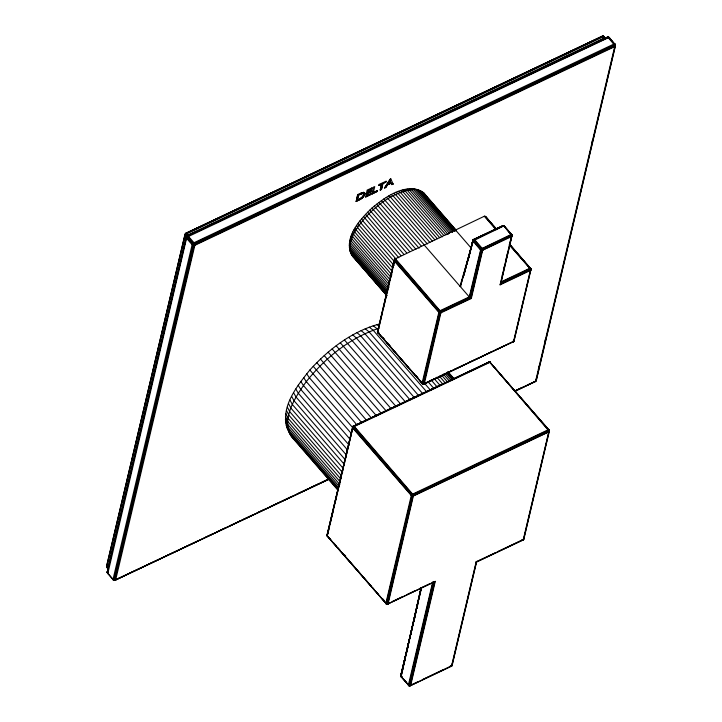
<?xml version="1.0" encoding="UTF-8"?>
<svg xmlns="http://www.w3.org/2000/svg" width="722" height="722" viewBox="0 0 722 722"><rect width="100%" height="100%" fill="white"/><g stroke="black" fill="none" stroke-linecap="round" stroke-linejoin="round"><path stroke-width="1.08" d="M416.197 610.938L400.764 675.693L401.197 676.983L409.356 685.873L410.231 685.512L434.734 581.833L434.157 582.149L409.518 685.882L410.683 685.368L435.276 581.372L387.804 604.079L386.514 604.052L326.867 535.643L327.436 535.101M409.897 685.9L410.683 685.368L409.058 685.756L407.605 683.77M419.735 380.494L423.002 384.194L436.575 377.814M548.946 429.825L549.063 431.828L549.298 430.411L547.971 429.897L412.036 494.399L411.287 495.509L385.819 603.466L386.667 604.115L388.138 603.673L413.553 495.175L354.367 426.449L353.473 425.98L352.688 426.693L352.787 428.137L411.287 495.509L413.128 496.149L549.063 431.828L548.368 429.752L489.724 362.011L513.956 389.907M500.084 284.847L500.96 283.015L500.689 282.031L529.569 268.367L530.544 268.295L530.968 269.577L530.3 270.551L500.084 284.847L511.501 236.311L510.743 234.515L503.55 225.544L474.065 239.262L473.009 239.966L472.874 241.031L480.401 249.812L482.242 250.444L511.826 236.446L511.14 234.37L503.694 225.598L504.525 226.546L504.425 226.04L503.008 225.517L473.217 239.641L463.677 275.813M361.144 193.054L357.733 194.534L356.199 201.465L360.892 199.128L364.285 195.734L364.61 192.702L361.063 192.964L361.812 192.639M329.557 478.984L114.202 580.452L193.785 243.765L193.992 242.736L188.478 236.392L187.576 235.814L186.727 236.338L186.619 238.386L192.124 244.731L194.85 245.318L614.684 46.677L615.406 44.755L609.332 37.589L607.058 37.291L187.233 235.932L186.294 237.818L187.034 236.311L274.667 194.85M515.021 391.234L535.598 381.216L614.684 46.677L614.241 44.701L608.312 37.743L608.429 37.075L606.859 37.661L607.545 37.481M377.489 331.163L377.416 331.858L378.084 330.577L377.48 332.237L378.075 332.932L378.806 332.761L378.518 332.364M401.766 677.046L401.161 676.667C402.037 676.361 400.836 677.561 400.845 675.305L412.524 627.165M422.478 384.122L439.337 312.211L440.673 310.965L469.625 297.265L481.168 249.397L511.032 234.912L511.97 235.426L511.826 236.446L511.474 234.343L480.798 249.063L469.264 296.895L440.384 310.559L438.949 311.895L421.991 383.617L423.976 384.221L513.947 341.307L530.968 269.577L530.661 268.494L509.958 244.587M530.896 269.965L530.544 268.295M549.298 431.494L549.063 430.032L489.724 362.011L490.446 362.453L489.038 361.93L352.896 426.368L326.867 535.643L386.667 604.115M327.337 535.805L353.058 426.549L489.579 361.948L547.971 429.897L548.702 432.081L523.251 539.74L476.114 562.041L451.53 666.045L450.302 665.973M451.43 665.702L451.882 664.285L452.125 665.458L451.412 666.316L410.349 685.774L408.363 685.169L432.713 581.932M460.898 286.589L460.022 286.246L473.379 239.812L503.857 225.661L511.88 235.128L481.709 249.406L473.379 239.812L474.688 239.722L481.98 248.115L482.738 249.92L471.322 298.457L441.115 312.752L438.805 312.256L394.528 261.265L394.492 259.234L484.318 216.248L485.698 216.645L496.727 229.343M387.353 604.197L388.012 603.944L386.974 604.179L387.678 603.809L413.092 495.319L353.942 426.702C353.284 425.718 352.237 426.747 353.184 427.397L412.379 495.337L386.658 603.709L388.138 603.673L387.353 604.197L412.686 495.4L549.207 430.808L548.26 430.294L412.045 495.093L386.207 603.8L390.286 602.455M511.465 236.699L511.97 235.426L481.809 249.695L470.5 297.987L440.212 312.139L423.525 384.348L440.61 312.066L394.753 258.747L377.48 332.237L422.812 384.14L424.31 383.815L441.07 311.913L395.133 258.449L393.58 265.001M394.374 260.561L438.949 311.895L440.185 312.509L470.943 298.267L482.242 250.444L481.556 248.368L473.659 239.523L472.865 240.245L467.296 262.817M288.953 431.467C277.889 409.699 296.778 386.351 309.846 370.016C328.718 349.24 352.237 331.109 379.772 323.925M386.396 295.127L352.877 256.527C341.93 238.946 359.764 219.668 371.965 208.062C385.503 196.907 406.459 181.33 423.922 193.072L456.178 230.219M509.136 244.83L530.905 269.595L500.526 284.269L512.051 235.318L511.708 234.433M549.063 430.032L549.37 431.106L523.847 539.154L523.279 539.885L522.024 539.677L522.647 540.137L523.612 539.487L549.298 430.411L520.535 397.479M377.723 332.625L394.528 261.265M401.432 677.074L401.089 676.478L421.007 587.744M512.06 236.112L511.835 234.641L504.046 225.742M530.652 268.792L530.968 269.27L530.661 268.494M108.228 573.62L107.226 572.772L107.948 570.849L107.181 571.761L107.542 573.349L113.3 579.937L115.574 580.235L194.85 245.318L193.992 242.736L192.124 244.731L113.047 579.27L114.211 580.38L115.574 580.235M186.863 237.186L187.106 236.681L185.491 235.038L185.843 233.269L602.049 36.344L603.664 36.253L605.722 38.609L604.143 36.614L603.204 36.768L186.998 233.693L185.274 235.534L186.863 237.186L187.639 236.906M187.233 235.932L186.511 236.789L186.619 238.386L186.727 236.338L608.808 37.192L615.451 45.757L536.374 380.295L535.399 381.595L514.678 391.351M108.174 569.026L106.576 566.662L184.94 234.47L185.662 233.54L187.485 235.273L187.413 236.229L186.339 236.762L107.208 572.356L113.823 580.335L114.789 580.19L197.323 541.139M193.992 242.736L613.826 44.096L615.09 44.177L615.198 46.289L615.27 44.963L608.808 37.192L609.576 37.833L607.41 37.174L187.034 236.22L193.37 243.115L193.288 244.153L113.823 580.335L113.056 579.694L114.202 580.452M512.584 341.849L513.495 341.614L530.3 270.551L530.092 269.225L529.858 268.764L500.915 282.464M513.369 341.885L513.847 339.863L513.495 341.614L422.839 384.266L439.96 310.812M409.212 685.819L433.588 582.266L434.157 582.149M410.231 685.512L409.184 685.692L400.773 676L414.744 617.337M352.553 427.758L352.85 426.774L327.021 535.751M515.219 390.855L535.598 381.216L536.013 379.14M605.722 38.609L604.657 38.555L602.365 36.235L185.843 233.269L184.976 235.011L185.274 235.534L185.374 233.648L371.442 145.745M412.442 494.074L412.379 495.337L411.287 495.509M481.556 248.368L470.049 297.644L440.113 311.85L394.492 259.234L377.498 331.949L422.812 384.14M476.222 561.346L476.114 562.041M422.984 384.321L420.872 381.198M421.152 587.762L400.854 676.099L408.724 685.467C410.538 686.36 407.1 684.682 409.184 685.692M523.143 539.406L523.125 540.011L476.403 562.122M363.473 193.731L363.563 195.148L363.473 193.731L362.543 193.361L358.753 194.841C354.078 204.019 361.785 198.46 363.455 195.418L362.245 197.205M603.204 36.768L603.303 36.145L602.049 36.344L400.881 131.819M512.692 341.307L513.784 341.226L514.082 340.243L513.162 342.02M522.918 540.146L523.838 538.368M451.412 666.316L452.207 665.07M184.976 235.011L185.662 233.54L186.565 233.314L188.063 234.921L187.729 236.518L185.554 234.081L186.565 233.314L602.771 36.38L604.368 36.84L603.664 36.253L605.605 38.798L605.442 38.076L604.269 37.995L188.063 234.921L186.339 236.762M440.384 310.559L440.113 311.85L441.142 312.364M412.867 493.821L412.596 495.111L413.616 495.626L548.729 431.702L549.207 430.808L548.702 432.081M481.98 248.115L481.709 249.406L482.738 249.92L512.069 235.742M421.188 587.816L401.08 676.776M421.341 587.834L400.854 676.099L421.287 587.934M185.184 233.982L106.549 566.12L107.109 567.799L106.567 566.571L107.262 565.272L106.594 567.041L107.939 568.413M106.883 567.573L185.653 233.621M107.208 572.356L186.52 236.699M107.542 573.349L107.434 571.237L107.786 573.593L187.034 236.311M329.214 479.101L114.599 580.497L194.164 245.507L193.37 243.115M356.199 201.465L357.733 194.534M357.643 199.994L358.834 194.931L362.245 193.496L363.653 194.037M365.612 197.007L370.594 194.651L370.801 193.776L370.512 194.561L365.612 197.007L367.146 190.085L372.092 187.873L371.884 188.758L368.256 190.473L367.76 192.539L371.27 190.879L367.76 192.539M370.801 193.776L367.056 195.545L367.471 193.325L371.063 191.763L367.471 193.325M371.063 191.763L371.189 190.788M368.256 190.473L371.803 188.668L372.01 187.783M371.884 194.037L373.418 187.115L374.736 186.628L373.328 192.575L377.2 190.743L376.992 191.628L371.884 194.037L376.902 191.529L377.119 190.653M378.734 185.518L381.703 184.11L378.734 185.518L378.86 184.543L386.108 181.249L385.819 182.034L382.85 183.433L381.442 189.39L380.214 189.967L381.523 189.48L382.931 183.532L385.9 182.125L386.108 181.249M380.214 189.967L381.622 184.02M380.295 190.066L381.703 184.11M327.084 535.3L352.778 426.639L488.243 362.453L489.408 361.939L490.446 362.453M327.698 534.018L329.494 526.41M330.008 524.235L331.037 519.885M331.551 517.71L333.095 511.185M335.143 502.485L336.687 495.969M338.744 487.269L341.055 477.486M342.345 472.044L343.374 467.703M343.889 465.528L344.656 462.261M345.17 460.085L348.257 447.044M348.771 444.869L349.8 440.519M350.314 438.344L351.849 431.819M352.363 429.644L353.266 426.115M379.889 322.924L382.218 313.086M383.508 307.626L385.837 297.789M387.127 292.329L388.671 285.768M389.97 280.307L392.29 270.47M400.764 675.693L421.215 589.107M415.258 615.162L416.287 610.812M416.802 608.637L417.578 605.379M402.217 671.433L403.255 667.056M403.769 664.863L405.322 658.293M406.621 652.814L408.174 646.235M502.241 275.461L503.017 272.176M503.532 269.983L504.57 265.606M505.86 260.128L507.422 253.557M510.003 242.61L511.041 238.224M408.86 685.674L433.092 582.194M513.856 341.371L530.887 269.171M451.196 666.451L451.9 665.792L476.466 561.671L495.833 552.51M476.592 561.924L452.125 665.458L410.078 685.765L408.742 685.187M538.35 369.267L539.126 365.973M544.83 341.849L545.606 338.555M591.76 143.317L592.536 140.023M536.112 380.828L615.424 45.17M468.722 258.187L473.1 239.903L503.297 225.634M416.72 608.754L418.282 602.211M413.823 621.732L414.861 617.382M472.396 243.982L473.19 240.742M606.859 37.661L608.393 37.165L609.585 38.257L608.429 37.075L607.058 37.291M467.955 260.48L473.009 239.966L481.493 249.632L480.401 249.812M523.694 538.747L523.251 539.74L523.766 539.108M463.659 275.903L473.172 240.047L460.401 286.517L473.109 241.41L472.946 240.291L464.318 273.575M440.474 311.66L440.673 310.965M482.07 249.216L482.269 248.521M490.554 362.958L489.877 362.074L489.164 362.227L353.058 426.549L412.596 495.111L413.155 494.227M356.117 201.366C359.61 199.868 364.655 197.584 364.917 193.225M377.48 331.533L377.723 330.82L377.579 331.849L378.12 331.416M401.125 675.792L401.08 674.971M530.905 269.595L530.661 270.299L530.805 269.279L500.824 283.638L512.051 235.318M362.877 196.438L363.04 195.978M423.85 383.96L423.525 384.348M503.848 225.968L503.234 225.526L504.525 226.546M489.877 362.381L489.471 362.525C488.325 361.253 491.276 363.004 489.724 362.417M614.684 46.677L615.18 44.529L194.417 243.341L194.065 244.316L192.124 244.731M107.109 567.248L107.235 565.804L106.594 567.041L107.109 567.248L106.784 565.624L106.576 566.662M192.693 245.191L194.877 244.74L614.711 46.1L615.09 44.177M393.923 134.788L398.851 132.776M511.501 236.311L511.781 235.625M530.327 270.163L529.966 268.223L509.551 244.713M548.729 431.702L549.018 431.007M352.462 427.361L352.787 428.137M473.587 239.388L473.217 239.812L474.372 239.424M514.172 340.64L513.784 341.226L513.847 339.863M523.125 540.011L523.919 538.765M536.121 380.738L536.338 379.709L535.399 381.595M107.948 570.849L107.208 572.257L107.533 572.925M184.94 234.47L186.998 233.693M186.258 237.231L188.018 235.977M388.12 183.659C394.781 174.769 383.283 187.864 390.873 182.485L389.988 180.572M530.3 270.551L530.616 269.477M364.763 194.769L364.881 193.83M384.627 187.882L389.934 179.273L390.801 178.857L384.627 187.882L385.882 187.287L387.434 184.76L391.162 183.135L387.515 184.859L385.963 187.377L384.709 187.973M602.771 36.38L603.827 36.416L604.377 37.237L603.276 36.235L601.859 36.696L603.303 36.145L603.736 36.587M602.5 36.524L602.942 36.1L602.049 36.344M185.843 233.269L186.565 233.314M482.738 249.92L480.536 249.451L473.506 240.67L503.451 226.112M413.616 495.626L411.423 495.157L352.932 427.785L354.367 426.449L489.471 362.525M451.485 665.034L451.746 664.646L452.053 665.413L451.53 666.045M535.598 381.216L535.715 380.711M451.719 665.395L451.882 664.285M194.164 245.507L186.845 237.854L187.855 236.771L608.312 37.743M361.379 197.981L362.507 196.718M474.688 239.722L473.56 239.993L473.253 241.058M354.367 426.449L353.238 426.72L352.932 427.785M360.856 198.36L361.758 197.503M522.647 540.137L523.324 539.578M513.026 341.596L513.577 341.461L423.3 384.33L377.498 331.949M614.711 46.1L615.216 45.666L614.846 44.529L613.826 44.096M107.921 571.427L107.407 571.851L107.786 572.988M363.049 197.16L363.572 196.745M503.135 225.815L502.223 226.049L503.387 225.535M424.31 383.815L423.706 384.23L422.37 383.635M357.561 199.904L361.298 197.891M194.417 243.341L192.359 244.198M450.925 666.433L451.566 666.189M362.011 198.135L362.634 197.747M115.773 579.856L114.229 580.353L113.047 579.27L114.229 580.353L115.773 579.856L328.745 479.092M497.873 551.545L522.782 539.713M361.433 198.595L362.101 198.234M106.91 566.707L107.379 566.445M107.569 572.402L108.074 572.122M412.957 494.922L549.108 430.511L548.368 429.752M373.473 144.788L392.759 135.664M276.707 193.884L596.67 42.49M598.709 41.524L605.839 38.149M370.72 193.676L367.056 195.545M373.328 192.575L377.2 190.743M391.829 184.606L393.084 184.011L391.829 184.606L391.08 183.036M500.96 283.015L530.706 268.981L529.966 268.223M438.597 376.857L451.773 370.621M453.804 369.664L463.939 364.863M469.002 362.471L479.137 357.67M481.168 356.713L491.303 351.921M496.366 349.52L503.46 346.163M205.472 537.285L212.611 533.91M217.701 531.5L224.84 528.125M229.93 525.715L240.119 520.887M242.159 519.921L252.348 515.102M257.447 512.692L264.577 509.317M269.676 506.907L279.865 502.088M281.905 501.122L292.094 496.303M297.184 493.893L307.373 489.065M309.413 488.108L319.602 483.28M321.642 482.314L328.772 478.939M515.255 390.71L522.385 387.335M527.484 384.925L535.056 381.712M392.326 601.489L402.515 596.661M407.614 594.251L414.744 590.876M419.843 588.466L430.032 583.647M435.276 581.372L387.533 604.061L385.819 603.466L386.306 603.971M410.773 685.124L417.74 681.83M422.722 679.474L443.642 669.574M535.273 381.153L535.85 380.945M422.686 383.896L423.399 384.05M379.131 328.212C350.026 337.734 325.198 357.886 306.299 381.613C295.181 396.983 277.943 422.812 294.693 439.888M187.729 236.518L187.485 235.273M400.963 676.586L401.874 676.505L401.64 676.045M511.032 234.912C511.853 234.208 512.548 235.868 511.817 234.939M529.858 268.764L530.706 268.981L529.569 268.367M548.26 430.294L549.108 430.511L547.971 429.897M502.828 225.634L502.35 225.778L503.234 225.526M480.762 250.128L481.809 249.695L482.702 250.308M439.175 312.572L440.212 312.139L441.115 312.752M411.648 495.824L412.686 495.4L413.589 496.005M360.657 193.938L361.307 193.785M363.608 192.359L364.89 193.46M354.051 426.151L353.139 426.386M522.34 539.966L523.053 539.875M480.536 249.451L481.168 249.397M438.949 311.895L439.897 312.075L438.805 312.256M411.423 495.157L412.045 495.093M186.556 236.274L188.451 235.48L188.063 234.921M186.42 234.045L185.554 234.081L185.491 235.038M187.855 236.771L186.917 236.816L186.845 237.854M473.56 239.993L474.264 239.966M353.238 426.72L353.942 426.702M361.722 193.514L362.245 193.496M489.218 362.3L488.243 362.453L489.326 362.038M387.678 603.809L386.198 603.493M363.942 192.305L363.121 192.395M188.478 236.392L186.917 236.816L194.85 245.318M489.263 361.939L488.37 362.182L489.164 362.227M115.087 580.046L113.607 579.721M416.053 189.281L420.294 190.716L455.266 231.004M417.497 189.76L421.648 191.357L455.898 230.805M414.482 188.938L418.796 190.22L454.499 231.347M420.944 191.474L422.857 192.142L455.654 229.912M412.785 188.749L417.172 189.877L452.884 230.995M410.989 188.704L415.43 189.678L452.595 232.484M377.732 332.328L377.841 332.833M409.076 188.803L411.594 189.733L413.571 189.633L450.727 232.43M378.806 332.761L377.669 332.138L378.057 330.956L377.805 332.517L379.889 334.602M407.082 189.047L409.527 189.985L411.594 189.733L449.49 233.377M510.743 234.515L511.88 235.128L511.835 234.641M404.988 189.444L407.37 190.391L445.988 234.876M377.606 332.445L378.409 332.905M402.822 189.976L405.132 190.942L443.75 235.417M604.269 37.995L605.207 38.401M400.584 190.644L402.813 191.637L442.162 236.951M386.64 603.989L326.895 535.489M398.282 191.456L400.439 192.476L439.788 237.791M471.322 298.457L469.264 296.895L424.013 244.785M401.261 676.198L401.874 676.505M395.936 192.395L398.021 193.451L437.37 238.765M614.241 44.701L615.063 45.116L194.065 244.316L194.877 244.74M393.544 193.478L395.548 194.561L434.897 239.875M391.125 194.669L393.057 195.797L432.406 241.112M511.14 234.37L511.745 234.749M388.689 195.996L390.539 197.16L429.888 242.484M418.805 190.373L419.987 191.14M386.243 197.431L388.012 198.64L427.361 243.964M422.839 384.266L422 383.319M376.992 324.611L379.447 326.425M383.797 198.974L424.103 244.713M373.166 325.766L377.173 328.799M369.231 327.147L373.175 330.216L426.819 392.001M614.404 43.907L615.18 44.529L614.846 43.934M604.801 37.815L605.523 38.401L605.216 37.851M365.215 328.763L369.077 331.858L422.722 393.652M106.793 567.248L107.515 567.826M481.782 250.065L482.242 250.444M440.185 312.509L440.655 312.888M412.668 495.77L413.128 496.149M381.369 200.617L421.594 246.41M361.126 330.604L364.917 333.735L418.561 395.521M356.993 332.652L360.702 335.829L414.347 397.614M386.514 604.052L385.837 603.168M409.058 685.756L408.381 684.871M352.877 256.527L355.161 258.232L361.722 265.786M608.42 37.138L608.89 37.553M352.823 334.909L356.451 338.122L410.096 399.916M439.572 311.841L394.356 259.857M378.96 202.359L419.103 248.215M348.645 337.364L352.183 340.631L405.096 401.567M344.466 339.999L400.836 404.257M376.586 204.182L415.926 249.261M340.306 342.815L395.864 406.278M490.076 362.155L490.563 362.661M336.181 345.793L390.927 408.462M332.111 348.916L386.053 410.8M374.249 206.086L412.785 250.39M328.122 352.174L381.243 413.282M485.238 216.293L496.321 229.054M509.615 244.37L530.571 268.602M492.278 224.605L485.698 216.645M493.758 226.302L495.969 228.856M509.985 245.002L525.481 262.844M526.961 264.541L529.172 267.095M484.769 216.158L496.429 229.596M484.318 216.248L495.996 229.695M455.438 229.912L470.762 247.574M448.145 234.47L409.527 189.985C392.705 193.261 378.328 204.046 366.623 216.113C358.166 225.805 348.383 237.8 350.17 251.518L386.604 293.475M363.689 194.588L363.563 195.148M409.699 251.59L371.965 208.062M406.676 252.862L369.754 210.102M403.733 254.18L367.606 212.196M400.872 255.552L365.54 214.344M515.418 391.586L518.342 394.952M398.833 257.799L363.563 216.519M396.17 259.234L362.652 220.634L361.695 218.721M394.347 261.526L360.82 222.927L359.926 220.941M394.095 265.506L359.114 225.228L358.265 223.161M392.506 267.808L357.534 227.529L356.74 225.39M391.784 270.94L356.081 229.813L355.332 227.601M391.929 274.883L354.764 232.078L354.06 229.795M390.764 277.113L353.599 234.316L352.932 231.961M390.476 280.145L352.58 236.509L351.939 234.081M389.609 282.293L351.713 238.648L351.109 236.157M388.896 284.378L351.009 240.733L350.423 238.179M389.077 287.23L350.459 242.754L349.89 240.128M387.967 288.331L350.071 244.686L349.511 242.005M387.741 290.181L349.845 246.545L349.295 243.801M387.687 291.941L349.791 248.305L349.24 245.507M387.064 292.762L349.899 249.965L349.349 247.114M386.315 294.08L350.612 252.953L349.61 248.621M386.911 295.397L351.208 254.27L350.811 252.285M386.947 295.749L351.966 255.462L351.551 253.449M448.082 371.848L454.039 378.716M447.757 371.974L453.633 378.752M450.907 375.648L453.849 379.032M447.171 372.344L453.055 379.122M446.358 372.958L452.234 379.727M445.303 373.815L451.187 380.584M443.299 374.077L449.183 380.846M441.828 375.44L447.703 382.209M439.418 376.207L445.293 382.976M436.828 377.227L442.703 383.996M434.066 378.499L439.951 385.268M431.16 380.025L437.045 386.793M428.11 381.803L433.994 388.571M424.942 383.815L430.826 390.593M383.238 337.86L384.709 339.557M387.669 342.959L389.88 345.504M416.441 376.099L417.921 377.805M382.1 337.156L384.312 339.701M386.532 342.255L407.93 366.893M411.612 371.144L413.092 372.841M415.303 375.395L417.515 377.94M376.532 415.881L324.223 355.558M371.198 417.749L320.433 359.051M366.722 420.547L316.759 362.634M361.65 422.587L313.231 366.289M356.74 424.689L309.846 370.016M352.742 427.686L309.377 377.741L306.642 373.779M351.127 433.245L306.299 381.613L303.619 377.579M349.71 438.823L303.411 385.494L300.785 381.387M349.24 445.239L300.74 389.375L298.168 385.196M347.535 449.95L298.294 393.237L295.767 388.987M346.055 454.616L296.074 397.064L293.592 392.732M345.549 460.085L294.107 400.836L291.652 396.432M343.825 463.786L292.383 404.537L289.964 400.069M343.103 468.253L290.921 408.156L288.538 403.616M342.643 472.612L289.721 411.675L287.356 407.073M340.974 475.175L288.8 415.078L286.453 410.412M340.324 478.442L288.15 418.354L285.813 413.625M339.954 481.574L287.771 421.477L285.443 416.693M339.854 484.543L287.672 424.455L285.352 419.608M339.304 486.502L287.861 427.253L285.533 422.361M338.293 487.431L288.322 429.879L285.984 424.924M289.062 432.297L338.293 489.011M338.573 490.391L290.063 434.527L286.706 427.307M338.456 490.798L291.345 436.539L289.432 432.478M344.322 554.559L345.793 556.247M382.507 598.529L383.978 600.217M329.286 537.836L330.757 539.524M333.69 542.908L335.892 545.444M338.095 547.98L340.297 550.516M342.49 553.043L345.432 556.427M346.894 558.115L371.108 586.002M372.57 587.69L374.041 589.378M376.974 592.762L378.445 594.45M381.378 597.834L383.581 600.361M403.228 678.725L406.143 682.091M423.922 193.072L425.601 195.319M350.035 250.011L350.612 251.283M390.801 178.857L393.084 184.011M451.07 666.018L450.618 666.271L451.07 666.018"/></g></svg>
